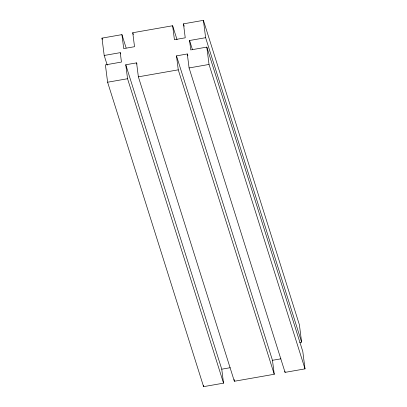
<?xml version="1.0" encoding="UTF-8"?>
<svg xmlns="http://www.w3.org/2000/svg" width="407" height="407" viewBox="0 0 407 407"><rect width="100%" height="100%" fill="white"/><g stroke="black" fill="none" stroke-linecap="round" stroke-linejoin="round"><path stroke-width="0.61" d="M107.255 65.176L104.197 55.474L101.984 38.126L121.932 34.631L126.139 47.97M121.932 34.631L123.713 48.596L134.529 46.698L132.753 32.733L172.644 25.743L177.045 39.688M172.644 25.743L174.425 39.708L185.241 37.81L183.465 23.845L203.408 20.35L299.394 324.776L301.607 342.119L299.75 342.445M104.197 55.474L120.253 52.656L120.635 53.872M120.253 52.656L121.454 62.068L105.393 64.881L107.606 82.224L203.592 386.65L223.535 383.155L127.554 78.729L125.773 64.764L136.589 62.871L138.37 76.831L234.356 381.257L274.247 374.267L178.266 69.841L176.485 55.876L187.301 53.978L189.082 67.944L285.068 372.369L305.016 368.874L302.803 351.526L206.822 47.105L190.761 49.919L189.56 40.512L205.621 37.693L301.607 342.119M107.606 82.224L127.554 78.729M138.37 76.831L178.266 69.841M189.082 67.944L209.03 64.448L305.016 368.874M125.773 64.764L221.759 369.19L230.174 367.714M176.485 55.876L272.471 360.302L280.886 358.826M189.56 40.512L192.43 49.608M183.465 23.845L184.229 26.272M187.301 53.978L187.876 55.8M132.753 32.733L133.323 34.554M136.589 62.871L136.976 64.082M101.984 38.126L102.366 39.342M284.915 371.153L285.068 372.369M272.471 360.302L274.247 374.267M203.408 20.35L205.621 37.693M206.822 47.105L209.03 64.448M234.122 379.436L234.356 381.257M221.759 369.19L223.535 383.155M203.434 385.409L203.592 386.65"/></g></svg>
